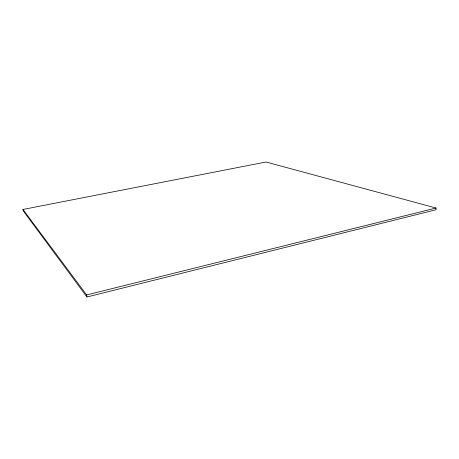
<?xml version="1.0" encoding="UTF-8"?>
<svg xmlns="http://www.w3.org/2000/svg" width="459" height="459" viewBox="0 0 459 459"><rect width="100%" height="100%" fill="white"/><g stroke="black" fill="none" stroke-linecap="round" stroke-linejoin="round"><path stroke-width="0.69" d="M86.963 296.99L436.05 209.734L436.016 208.013L265.996 162.01L22.95 209.465L23.197 210.79L86.963 296.99L86.625 294.936L22.95 209.465M86.625 294.936L436.016 208.013"/></g></svg>
